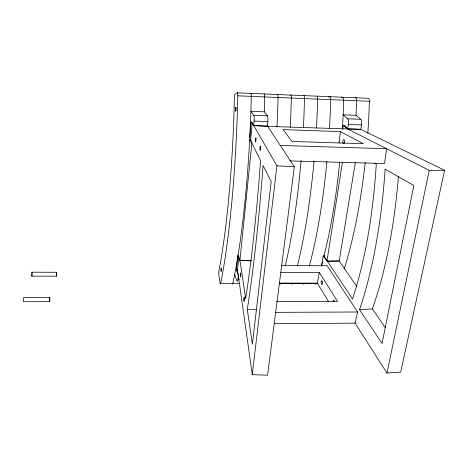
<?xml version="1.0" encoding="UTF-8"?>
<svg xmlns="http://www.w3.org/2000/svg" width="468" height="468" viewBox="0 0 468 468"><rect width="100%" height="100%" fill="white"/><g stroke="black" fill="none" stroke-linecap="round" stroke-linejoin="round"><path stroke-width="0.7" d="M367.784 133.497A215.877 58.319 -86.8 0 0 368.854 115.795L369.398 101.246A3.37 1.193 -85.1 0 0 368.298 98.309L237.247 92.822A3.463 0.626 -87.3 0 1 237.802 95.823L237.416 110.793A220.615 30.198 -88 0 1 222.417 274.412L220.72 283.298L239.914 283.333M249.678 137.34L251.222 121.926L253.662 125.576L267.322 126.056L267.819 121.557A4.627 1.03 -87.2 0 0 267.363 115.836L264.297 111.817L264.718 96.934A3.446 0.743 -86.9 0 0 264.046 93.945M32.064 274.242L31.842 276.149L31.929 272.189L56.587 272.288L56.64 272.587L56.54 276.178L31.842 276.149M354.89 322.844L386.972 373.09L400.713 372.072L444.6 170.293L360.775 129.338L361.495 124.933A4.54 1.579 -85.9 0 0 360.758 119.311L356.037 115.309L356.569 100.719A3.381 1.141 -85.4 0 0 355.522 97.771M250.684 93.384A3.451 0.684 -87.1 0 1 251.298 96.379L250.895 111.308A220.124 33.123 -87.9 0 1 234.673 274.459L236.943 280.917A4.183 0.796 -90 0 0 238.019 279.215L238.399 275.465L236.393 269.89L237.89 254.943L239.944 260.343L251.176 260.413M238.867 256.376L237.504 269.896L252.275 374.669L267.597 375.201L294.343 166.778L266.965 125.184M252.357 122.669L250.661 139.482L251.959 143.348L260.577 160.506A242.05 24.014 -86.5 0 1 245.671 298.561L239.651 258.318M239.944 260.343L251.854 143.343L249.467 139.441L250.906 139.487M253.662 125.576L254.124 121.06A4.639 0.948 -87.4 0 0 253.709 115.327L250.895 111.308L264.297 111.817M252.275 374.669L276.916 165.812L253.767 125.582L251.222 121.926M339.002 143.009L340.4 131.584L283.07 129.607L291.997 141.447L363.39 143.729L340.4 131.584M321.686 265.877L323.189 256.078L324.634 256.031M342.67 129.115L343.219 125.535L348.192 129.221L429.22 170.364L444.6 170.293M356.85 286.521L339.189 260.998L327.015 260.916L342.453 162.121M253.767 125.582L267.485 126.395L360.775 129.338L347.648 128.875L348.338 124.459A4.551 1.503 -86.1 0 0 347.642 118.825L343.149 114.818L343.664 100.187A3.387 1.088 -85.6 0 0 342.67 97.233L341.424 97.648M355.341 162.484L339.189 260.998L327.483 261.407L323.189 256.078M328.764 301.837L317.316 283.14L319.311 272.499L280.876 272.335M234.673 274.459L232.83 283.321A2.995 0.55 90 0 1 232.292 283.9M386.972 373.09L429.22 170.364M281.496 265.502L327.185 265.754L357.599 311.992L355.089 323.154L274.306 323.698M49.69 301.667L49.772 297.484L23.669 297.513L23.406 299.608L23.57 301.72L49.69 301.667L49.772 297.484M56.511 276.225L56.587 272.288M237.247 92.822L235.076 94.156A3.346 0.597 -87.3 0 0 234.386 97.847L234.029 111.858A205.493 27.981 -88 0 1 220.504 262.46L218.925 270.995A2.966 0.491 -89.8 0 0 218.878 275.178L220.013 283.017A3.007 0.503 -90 0 0 220.72 283.298M328.565 97.11L329.747 96.695A3.399 1.03 -85.8 0 1 330.695 99.649L330.192 114.327A217.263 50.146 -87.2 0 1 329.454 128.618M359.529 309.6L382.063 343.494L413.847 185.474L385.111 169.147A253.182 84.386 -88.8 0 1 377.746 234.287L375.64 246.379A253.182 84.386 -88.8 0 1 359.529 309.6L372.352 308.933L385.439 327.852M275.26 312.349L357.599 311.992M276.652 301.509L337.533 301.38L319.311 272.499M279.39 283.07L317.316 283.14M279.261 283.403L318.082 283.473M238.019 279.215L239.405 279.221M236.393 269.89L237.814 269.901M289.645 160.898L384.497 163.537L386.638 148.742L280.151 145.431M253.709 115.327L267.363 115.836M347.642 118.825L360.758 119.311M254.124 121.06L267.819 121.557M348.338 124.459L361.495 124.933M356.037 115.309L343.149 114.818A216.801 52.89 -87.1 0 1 342.383 129.069M237.802 95.823L369.398 101.246M247.268 309.395L252.398 344.214L271.2 181.648L263.069 165.461A256.353 25.676 -86.5 0 1 257.137 232.239L255.803 244.635A256.353 25.676 -86.5 0 1 247.268 309.395L256.435 309.775M240.037 260.343L251.298 260.857M276.916 165.812L294.343 166.778M374.382 163.051L376.272 164.128A239.189 79.016 -88.8 0 1 352.474 298.999L327.483 261.407M347.73 128.875L343.758 125.243L347.648 128.875M323.716 255.61L327.015 260.916M31.929 272.189L32.064 273.248M315.9 283.468A2.948 0.872 89.4 0 1 314.946 283.889M339.674 162.484A216.801 52.89 -87.1 0 1 323.868 256.522M322.622 261.308A216.801 52.89 -87.1 0 1 321.305 266.122M290.224 127.243A218.679 41.746 -87.6 0 0 290.88 112.829L291.33 98.028A3.422 0.86 -86.5 0 0 290.546 95.051M277.337 94.501A3.434 0.801 -86.7 0 1 278.062 97.484L277.623 112.326A219.159 38.897 -87.7 0 1 277.003 126.781M303.375 127.706A218.205 44.571 -87.4 0 0 304.054 113.332L304.522 98.572A3.416 0.918 -86.3 0 0 303.691 95.601M301.07 160.682A218.205 44.571 -87.4 0 1 285.258 265.923M280.66 283.403A2.966 0.737 89.7 0 1 279.846 283.83M316.45 128.162A217.731 47.373 -87.3 0 0 317.158 113.829L317.643 99.111A3.405 0.977 -86.1 0 0 316.754 96.151M314.034 161.045A217.731 47.373 -87.3 0 1 297.332 265.994M292.465 283.427A2.96 0.784 89.6 0 1 291.605 283.854M365.175 162.472A215.877 58.319 -86.8 0 1 344.185 268.96M326.927 161.407A217.263 50.146 -87.2 0 1 309.348 266.058M304.212 283.444A2.954 0.825 89.5 0 1 303.305 283.871M398.438 176.19A252.275 87.539 -88.7 0 1 391.289 233.93L389.095 245.963A252.275 87.539 -88.7 0 1 372.352 308.933M333.122 301.521A1.977 0.76 85.5 0 1 333.76 300.058A1.977 0.76 85.5 0 1 334.597 301.521M343.395 143.536A2.071 0.842 -87.7 0 1 343.044 140.447A2.071 0.842 -87.7 0 1 344.389 140.172A2.071 0.842 -87.7 0 1 344.044 143.401M255.458 140.371C255.955 146.56 256.376 132.093 255.458 140.371M243.805 299.274C244.15 306.879 244.682 291.675 243.805 299.274M240.324 274.979C240.605 282.023 241.172 267.766 240.324 274.979M235.837 107.295L235.743 107.365A1.995 0.357 -87.5 0 0 235.422 110.571A1.995 0.357 -87.5 0 0 236.047 110.12A1.995 0.357 -87.5 0 0 235.837 107.295M221.007 270.949L220.96 270.592A1.79 0.298 -89.8 0 1 221.183 267.86A1.79 0.298 -89.8 0 1 221.504 270.171A1.79 0.298 -89.8 0 1 221.007 270.949M321.241 281.35A1.89 0.702 86.3 0 0 321.762 284.486A1.89 0.702 86.3 0 0 322.47 282.11A1.89 0.702 86.3 0 0 321.241 281.35M260.395 149.409A2.211 0.298 -86.3 0 0 260.372 146.022A2.211 0.298 -86.3 0 0 259.886 149.239A2.211 0.298 -86.3 0 0 260.395 149.409"/></g></svg>
